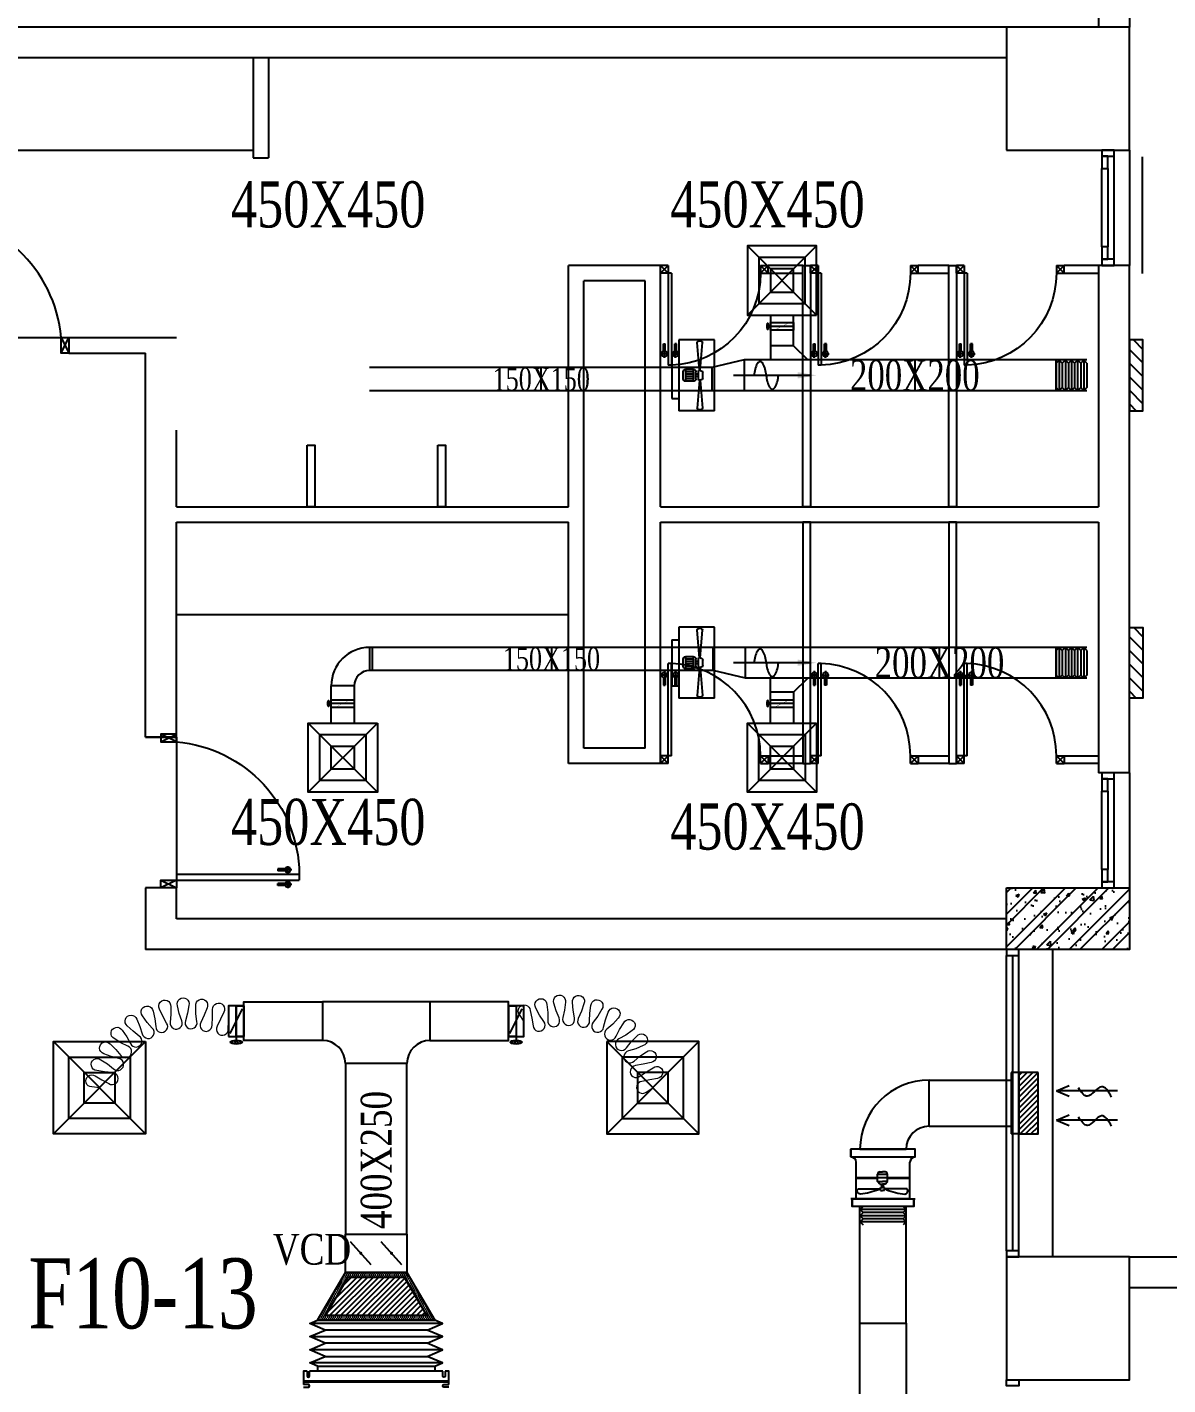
# Model space of a CAD drawing. Header units: metres. Extents: x 352651 to 1421851, y -87441 to -24441.
# Drawn here: x 1196962 to 1204382, y -57292 to -48460 of the extents above; entities that cross this region are included whole.
import ezdxf
from ezdxf.enums import TextEntityAlignment as Align

# ---------------------------------------------------------------- set-up
doc = ezdxf.new("R2010")
doc.units = ezdxf.units.M
doc.header["$LTSCALE"] = 300
doc.header["$MEASUREMENT"] = 0
for name, color, linetype in [('bat noi mem', 4, 'CONTINUOUS'), ('CUA', 8, 'CONTINUOUS'), ('CUAGIO', 2, 'CONTINUOUS'), ('dien', 2, 'CONTINUOUS'), ('HATCH', 145, 'CONTINUOUS'), ('KT', 1, 'CONTINUOUS'), ('THAY', 9, 'CONTINUOUS'), ('thiet bi', 11, 'CONTINUOUS'), ('TUONG', 7, 'CONTINUOUS'), ('vach', 6, 'CONTINUOUS')]:
    doc.layers.add(name, color=color, linetype=linetype)
doc.layers.add('noi mem', color=5, linetype='BATTING', lineweight=0)
doc.styles.add('PHU', font='vntimeh.shx', dxfattribs={"width": 0.8})
doc.styles.add('ROMANS', font='romans.shx', dxfattribs={"width": 0.75, "bigfont": 'romancvn.shx'})
doc.styles.add('VNCC-RMD', font='vntimeh.shx', dxfattribs={"width": 0.75, "height": 300, "bigfont": 'vns.shx'})
doc.linetypes.add('BATTING', pattern='A,0.0001,-0.1,[134,ltypeshp.shx,S=0.1,R=0,X=-0.1,Y=0],-0.2,[134,ltypeshp.shx,S=0.1,R=180,X=0.1,Y=0],-0.1', length=0.4001)

# ---------------------------------------------------------------- blocks, each defined once
blk = doc.blocks.new('A$C1C310622')
at = {"layer": 'CUA', "ltscale": 0.2}
for p, q in [((-167.755, -342.846), (-168.255, -343.346)), ((-167.755, -343.346), (-168.255, -342.846)), ((-167.755, -342.846), (-168.255, -342.846)), ((-168.255, -343.346), (-168.255, -342.846)), ((-167.755, -343.346), (-168.255, -343.346)), ((-167.755, -342.846), (-167.755, -343.346)), ((-167.755, -342.846), (-167.755, -343.346)), ((-167.755, -342.846), (-167.755, -342.846)), ((-161.955, -343.346), (-161.955, -349.346)), ((-161.955, -343.346), (-161.755, -343.346)), ((-161.755, -342.846), (-161.755, -343.346)), ((-161.755, -342.846), (-161.755, -342.846)), ((-161.755, -342.846), (-161.255, -342.846)), ((-161.755, -342.846), (-161.755, -343.346)), ((-161.755, -343.346), (-161.255, -342.846)), ((-161.755, -342.846), (-161.255, -343.346)), ((-161.755, -343.346), (-161.755, -349.346)), ((-161.755, -343.346), (-161.255, -343.346)), ((-161.255, -343.346), (-161.255, -342.846)), ((-162.291, -348.437), (-162.291, -347.944)), ((-162.291, -347.944), (-162.173, -347.944)), ((-162.173, -348.437), (-162.173, -347.944)), ((-161.562, -348.437), (-161.562, -347.944)), ((-161.444, -347.944), (-161.562, -347.944)), ((-161.444, -348.437), (-161.444, -347.944)), ((-161.986, -348.599), (-162.478, -348.599)), ((-162.232, -348.861), (-162.232, -348.312)), ((-161.75, -348.599), (-161.258, -348.599)), ((-161.503, -348.861), (-161.503, -348.312)), ((-161.955, -349.346), (-161.755, -349.346))]:
    blk.add_line(p, q, dxfattribs=at)
for centre in [(-162.232, -348.599), (-161.503, -348.599)]:
    blk.add_circle(centre, 0.173, dxfattribs=at)
at = {"layer": 'CUA', "linetype": 'Continuous'}
blk.add_arc((-161.755, -343.346), 6, 180, 268.23678, dxfattribs=at)
blk = doc.blocks.new('c1000')
at = {"layer": 'CUA', "ltscale": 0.2}
for p, q in [((50, 100), (50, 900)), ((90, 900), (50, 900)), ((90, 100), (90, 900)), ((46.9, 825.3), (-2.3, 825.3)), ((16.3, 809.1), (16.3, 759.8)), ((22.3, 851.5), (22.3, 796.6)), ((28.2, 809.1), (28.2, 759.8)), ((93.1, 825.3), (142.3, 825.3)), ((111.8, 809.1), (111.8, 759.8)), ((117.7, 851.5), (117.7, 796.6)), ((123.7, 809.1), (123.7, 759.8)), ((16.3, 759.8), (28.2, 759.8)), ((123.7, 759.8), (111.8, 759.8)), ((50, 100), (0, 0)), ((50, 0), (0, 100)), ((50, 0), (50, 100)), ((90, 100), (50, 100)), ((950, 0), (950, 100)), ((950, 0), (1000, 100)), ((950, 100), (1000, 0)), ((50, 0), (50, 0)), ((950, 0), (950, 0))]:
    blk.add_line(p, q, dxfattribs=at)
for points in [[(50, 100), (0, 100), (0, 0), (50, 0)], [(950, 100), (1000, 100), (1000, 0), (950, 0)]]:
    blk.add_lwpolyline(points, close=True, dxfattribs=at)
for centre in [(22.3, 825.3), (117.7, 825.3)]:
    blk.add_circle(centre, 17.3, dxfattribs=at)
blk.add_arc((80.9, 27.6), 872.2, 4.75896, 89.39897, dxfattribs=at)
blk = doc.blocks.new('cot1')
at = {"layer": 'vach'}
blk.add_lwpolyline([(-400, -400), (400, -400), (400, 400), (-400, 400)], close=True, dxfattribs=at)
blk = doc.blocks.new('SAD')
at = {"layer": 'CUAGIO', "color": 8}
for p, q in [((-300, -300), (300, 300)), ((300, -300), (-300, 300))]:
    blk.add_line(p, q, dxfattribs=at)
at = {"layer": 'CUAGIO'}
blk.add_lwpolyline([(300, -300), (300, 300), (-300, 300), (-300, -300)], close=True, dxfattribs=at)
at = {"layer": 'CUAGIO', "color": 8}
for points in [[(200, -200), (200, 200), (-200, 200), (-200, -200)], [(100, -100), (100, 100), (-100, 100), (-100, -100)]]:
    blk.add_lwpolyline(points, close=True, dxfattribs=at)
blk = doc.blocks.new('1-van gio D200')
at = {"layer": 'CUAGIO'}
h = blk.add_hatch(dxfattribs=at)
h.set_pattern_fill('ANSI31', color=256, scale=100, style=0)
edge = h.paths.add_edge_path()
edge.add_ellipse((486127, -58494), major_axis=(-38.1, 0), ratio=0.310482, start_angle=0, end_angle=360, ccw=False)
for p, q in [((486167, -58437.3), (486087.1, -58277.5)), ((486127, -58257.4), (486127, -58494))]:
    blk.add_line(p, q, dxfattribs=at)
at = {"layer": 'CUAGIO', "const_width": 3}
for points in [[(486127, -58457.4), (486177, -58457.4), (486177, -58257.4), (486077, -58257.4), (486077, -58457.4), (486127, -58457.4)], [(486167, -58437.3), (486087.1, -58277.5)], [(486127, -58257.4), (486127, -58494)]]:
    blk.add_lwpolyline(points, dxfattribs=at)
at = {"layer": 'CUAGIO'}
blk.add_lwpolyline([(486177, -58457.4), (486077, -58457.4), (486077, -58257.4), (486177, -58257.4)], close=True, dxfattribs=at)
at = {"layer": 'CUAGIO', "const_width": 5.35}
blk.add_lwpolyline([(486130.7, -58357.4, -1), (486123.3, -58357.4, -1)], format="xyb", close=True, dxfattribs=at)
at = {"layer": 'CUAGIO', "extrusion": (0, 0, -1)}
blk.add_ellipse((486127, -58494), major_axis=(-38.1, 0), ratio=0.310482, start_param=-1.570796, end_param=4.712389, dxfattribs=at)
blk = doc.blocks.new('Quat thong gio 2')
at = {"layer": 'CUAGIO', "color": 2}
for p, q in [((604438.8, -54339.3), (604438.8, -54304.3)), ((604710.8, -54304.3), (604710.8, -54724.3)), ((604710.8, -54304.3), (604710.8, -54304.3)), ((604438.8, -54689.3), (604438.8, -54339.3)), ((604438.8, -54339.3), (604675.8, -54339.3)), ((604503.8, -54351.8), (604503.8, -54498.8)), ((604573.5, -54339.3), (604573.5, -54478.5)), ((604576, -54339.3), (604576, -54478.5)), ((604503.8, -54485.7), (604497.1, -54485.7)), ((604500.1, -54485.7), (604500.1, -54498.8)), ((604534.7, -54494.4), (604551.2, -54479.1)), ((604534.7, -54494.4), (604534.7, -54511)), ((604551.2, -54479.1), (604551.2, -54511)), ((604551.2, -54479.1), (604597.9, -54479.1)), ((604574.8, -54542.8), (604574.8, -54479.1)), ((604597.9, -54479.1), (604597.9, -54542.8)), ((604612.9, -54494.1), (604612.9, -54511)), ((604493.1, -54498.8), (604493.1, -54511)), ((604493.1, -54498.8), (604511.6, -54498.8)), ((604493.1, -54523.2), (604493.1, -54511)), ((604493.1, -54523.2), (604511.6, -54523.2)), ((604503.8, -54536.3), (604497.1, -54536.3)), ((604500.1, -54536.3), (604500.1, -54523.2)), ((604503.8, -54670.2), (604503.8, -54523.2)), ((604511.6, -54498.8), (604511.6, -54511)), ((604511.6, -54505.6), (604534.7, -54505.6)), ((604511.6, -54523.2), (604511.6, -54511)), ((604511.6, -54516.4), (604534.7, -54516.4)), ((604534.7, -54527.6), (604534.7, -54511)), ((604534.7, -54527.6), (604551.2, -54542.8)), ((604551.2, -54542.8), (604551.2, -54511)), ((604551.2, -54542.8), (604597.9, -54542.8)), ((604573.5, -54543.5), (604573.5, -54689.3)), ((604576, -54543.5), (604576, -54689.3)), ((604612.9, -54527.8), (604612.9, -54511)), ((604438.8, -54689.3), (604675.8, -54689.3)), ((604438.8, -54689.3), (604438.8, -54724.3)), ((604710.8, -54724.3), (604710.8, -54724.3))]:
    blk.add_line(p, q, dxfattribs=at)
at = {"layer": 'CUAGIO', "color": 2, "const_width": 1}
for points in [[(604438.8, -54304.3), (604438.8, -54339.3)], [(604438.8, -54724.3), (604438.8, -54689.3)]]:
    blk.add_lwpolyline(points, dxfattribs=at)
for points in [[(604710.8, -54304.3), (604710.8, -54304.3, -0.414214), (604675.8, -54339.3), (604438.8, -54339.3)], [(604710.8, -54724.3), (604710.8, -54724.3, 0.414214), (604675.8, -54689.3), (604438.8, -54689.3)]]:
    blk.add_lwpolyline(points, format="xyb", dxfattribs=at)
at = {"layer": 'CUAGIO', "color": 2}
for points in [[(604497.1, -54485.7, -0.067078), (604469.4, -54367, -0.673836), (604503.8, -54351.8)], [(604497.1, -54536.3, 0.067078), (604469.4, -54655, 0.673836), (604503.8, -54670.2)]]:
    blk.add_lwpolyline(points, format="xyb", dxfattribs=at)
for centre, radius, start, end in [((604675.8, -54304.3), 35, 270, 0), ((604574.8, -54477.6), 1.5, 213.55731, 326.44269), ((604597.9, -54494.1), 15, 0, 90), ((604574.8, -54544.3), 1.5, 33.55731, 146.44269), ((604597.9, -54527.8), 15, 270, 0), ((604675.8, -54724.3), 35, 0, 90)]:
    blk.add_arc(centre, radius, start, end, dxfattribs=at)
blk = doc.blocks.new('bac noi mem')
at = {"layer": 'bat noi mem'}
for p, q in [((493886.7, -64673), (493866.7, -64693)), ((494066.7, -64693), (493866.7, -64693)), ((493866.7, -64693), (493886.7, -64713)), ((493886.7, -64713), (493866.7, -64733)), ((494066.7, -64733), (493866.7, -64733)), ((493866.7, -64733), (493886.7, -64753)), ((494046.7, -64673), (493886.7, -64673)), ((494046.7, -64713), (493886.7, -64713)), ((494046.7, -64673), (494066.7, -64693)), ((494066.7, -64693), (494046.7, -64713)), ((494046.7, -64713), (494066.7, -64733)), ((494066.7, -64733), (494046.7, -64753)), ((493886.7, -64753), (493866.7, -64773)), ((494066.7, -64773), (493866.7, -64773)), ((493866.7, -64773), (493886.7, -64793)), ((493886.7, -64793), (493866.7, -64813)), ((494066.7, -64813), (493866.7, -64813)), ((493866.7, -64813), (493886.7, -64833)), ((494046.7, -64753), (493886.7, -64753)), ((494046.7, -64793), (493886.7, -64793)), ((494046.7, -64753), (494066.7, -64773)), ((494066.7, -64773), (494046.7, -64793)), ((494046.7, -64793), (494066.7, -64813)), ((494066.7, -64813), (494046.7, -64833)), ((493886.7, -64833), (493866.7, -64853)), ((494066.7, -64853), (493866.7, -64853)), ((493866.7, -64853), (493886.7, -64873)), ((494046.7, -64833), (493886.7, -64833)), ((494046.7, -64873), (493886.7, -64873)), ((494046.7, -64833), (494066.7, -64853)), ((494066.7, -64853), (494046.7, -64873))]:
    blk.add_line(p, q, dxfattribs=at)
blk = doc.blocks.new('tgw')
at = {"layer": 'CUAGIO'}
for p, q in [((0, -231), (0, 231)), ((0, -231), (0, 231)), ((230.7, 231), (0, 231)), ((230.7, 231), (230.7, -231)), ((-46.1, -150), (-46.1, 150)), ((-46.1, 150), (0, 150)), ((-46.1, -150), (-46.1, 150)), ((-46.1, 150), (0, 150)), ((-46.1, -150), (0, -150)), ((-46.1, -150), (0, -150)), ((230.7, -231), (0, -231)), ((230.7, -231), (30.7, -231)), ((230.7, -231), (30.7, -231))]:
    blk.add_line(p, q, dxfattribs=at)
at = {"layer": 'CUAGIO', "color": 8}
for p, q in [((133.4, 30.8), (118.4, 212.6)), ((138.5, 30.8), (153.6, 212.6)), ((43, -38.5), (43, 38.5)), ((95.3, 38.5), (43, 38.5)), ((95.3, 23.1), (43, 23.1)), ((95.3, 7.7), (43, 7.7)), ((95.3, 38.5), (95.3, -38.5)), ((110.7, 23.1), (110.7, -23.1)), ((126.8, 7.7), (110.7, 7.7)), ((126.8, 30.8), (126.8, -30.8)), ((139.5, 30.8), (126.8, 30.8)), ((154.9, 15.4), (154.9, -15.4)), ((95.3, -7.7), (43, -7.7)), ((95.3, -23.1), (43, -23.1)), ((95.3, -38.5), (43, -38.5)), ((126.8, -7.7), (110.7, -7.7)), ((133.4, -30.8), (118.4, -212.6)), ((139.5, -30.8), (126.8, -30.8)), ((138.5, -30.8), (153.6, -212.6))]:
    blk.add_line(p, q, dxfattribs=at)
at = {"layer": 'CUAGIO', "color": 145}
blk.add_line((27.6, 23.1), (27.6, -23.1), dxfattribs=at)
at = {"layer": 'CUAGIO', "color": 1}
blk.add_line((849.1, 0), (355.7, 0), dxfattribs=at)
for points in [[(567.6, 0, -0.004926), (568.6, 8.8, -0.042688), (577.4, 49.8, -0.084959), (594.5, 83.9, -0.238163), (607.2, 90.3, -0.238163), (620, 83.9, -0.084959), (637.1, 49.8, -0.042688), (645.9, 8.8, -0.004926), (646.9, 0, -0.031484)], [(567.6, 0, -0.004926), (566.5, -8.8, -0.042688), (557.7, -49.8, -0.084959), (540.6, -83.9, -0.238163), (527.9, -90.3, -0.238163), (515.2, -83.9, -0.084959), (498, -49.8, -0.042688), (489.2, -8.8, -0.004926), (488.2, 0, -0.031484)]]:
    blk.add_lwpolyline(points, format="xyb", dxfattribs=at)
at = {"layer": 'CUAGIO', "color": 8}
for centre, radius, start, end in [((136, 205.8), 18.9, 21.14326, 158.85674), ((43, 23.1), 15.4, 90, 180), ((95.3, 23.1), 15.4, 0, 90), ((139.5, 15.4), 15.4, 0, 90), ((43, -23.1), 15.4, 180, 270), ((95.3, -23.1), 15.4, 270, 0), ((139.5, -15.4), 15.4, 270, 0), ((136, -205.8), 18.9, 201.14326, 338.85674)]:
    blk.add_arc(centre, radius, start, end, dxfattribs=at)
at = {"layer": 'CUAGIO', "color": 1}
blk.add_solid([(771.2, 20.7), (771.2, -20.7), (895.3, 0)], dxfattribs=at)

msp = doc.modelspace()

# ---------------------------------------------------------------- hatches: boundary and pattern name
at = {"layer": 'CUAGIO'}
h = msp.add_hatch(dxfattribs=at)
h.set_pattern_fill('ANSI31', color=256, scale=100, style=0)
h.set_pattern_definition([(315, (1231025.8025, 192657.5093), (4.41941738, 4.41941738), [])])
edge = h.paths.add_edge_path()
edge.add_ellipse((1201778.8, -50406), major_axis=(0, -19), ratio=0.310482, start_angle=0, end_angle=360, ccw=False)
h = msp.add_hatch(dxfattribs=at)
h.set_pattern_fill('ANSI31', color=256, scale=500, style=0)
h.set_pattern_definition([(315, (690295.29, -99930.654), (-44.194174, -44.194174), [])])
h.paths.add_polyline_path([(1204132.1, -50955.2), (1204219.3, -50955.2), (1204219.3, -50494.3), (1204132.1, -50494.3)])
h = msp.add_hatch(dxfattribs=at)
h.set_pattern_fill('ANSI31', color=256, scale=500, style=0)
h.set_pattern_definition([(315, (690295.29, -101800.344), (-44.194174, -44.194174), [])])
h.paths.add_polyline_path([(1204132.1, -52824.8), (1204219.3, -52824.8), (1204219.3, -52364), (1204132.1, -52364)])
h = msp.add_hatch(dxfattribs=at)
h.set_pattern_fill('ANSI31', color=256, scale=100, style=0)
h.set_pattern_definition([(315, (1228168.264, 190203.664), (4.41941738, 4.41941738), [])])
edge = h.paths.add_edge_path()
edge.add_ellipse((1198921.3, -52859.8), major_axis=(0, -19), ratio=0.310482, start_angle=0, end_angle=360, ccw=False)
h = msp.add_hatch(dxfattribs=at)
h.set_pattern_fill('ANSI31', color=256, scale=100, style=0)
h.set_pattern_definition([(315, (1231025.8025, 190203.664), (4.41941738, 4.41941738), [])])
edge = h.paths.add_edge_path()
edge.add_ellipse((1201778.8, -52859.8), major_axis=(0, -19), ratio=0.310482, start_angle=0, end_angle=360, ccw=False)
h = msp.add_hatch(dxfattribs=at)
h.set_pattern_fill('DOTS', color=256, scale=200, style=0)
h.set_pattern_definition([(0, (369178.832, -113850.794), (6.25, 12.5), [0, -12.5])])
h.paths.add_polyline_path([(1199032.1, -56561.5), (1198851.1, -56871.5), (1199613.1, -56871.5), (1199432.1, -56561.5)])
h.paths.add_polyline_path([(1199414.9, -56591.5), (1199560.8, -56841.5), (1198903.4, -56841.5), (1199049.3, -56591.5)], flags=16)
h = msp.add_hatch(dxfattribs=at)
h.set_pattern_fill('ANSI31', color=256, scale=200, style=0)
h.set_pattern_definition([(45, (356591.88, -88621.382), (-17.6776695, 17.6776695), [])])
h.paths.add_polyline_path([(1199560.8, -56841.5), (1199414.9, -56591.5), (1199049.3, -56591.5), (1198903.4, -56841.5)])
at = {"layer": 'dien'}
h = msp.add_hatch(dxfattribs=at)
h.set_pattern_fill('ANSI31', color=256, scale=200, style=0)
h.set_pattern_definition([(45, (443624.898, -63978.07), (-17.6776695, 17.6776695), [])])
h.paths.add_polyline_path([(1203538.1, -55259.6), (1203412.1, -55259.6), (1203412.1, -55659.6), (1203538.1, -55659.6)])
at = {"layer": 'HATCH', "linetype": 'Continuous'}
h = msp.add_hatch(dxfattribs=at)
h.set_pattern_fill('ANSI32', color=256, scale=400, style=0)
h.set_pattern_definition([(45, (715499.62, -347750.56), (-106.066017, 106.066017), []), (45, (715570.34, -347750.56), (-106.066017, 106.066017), [])])
h.paths.add_polyline_path([(1204032.1, -54059.6), (1203732.1, -54059.6), (1203732.1, -54359.6), (1204032.1, -54359.6)])
h.paths.add_polyline_path([(1204132.1, -54059.6), (1204032.1, -54059.6), (1204032.1, -54359.6), (1204132.1, -54359.6)])
h.paths.add_polyline_path([(1203732.1, -54059.6), (1203332.1, -54059.6), (1203332.1, -54359.6), (1203732.1, -54359.6)])
h.paths.add_polyline_path([(1203732.1, -54359.6), (1203332.1, -54359.6), (1203332.1, -54459.6), (1203732.1, -54459.6)])
h.paths.add_polyline_path([(1204132.1, -54359.6), (1203732.1, -54359.6), (1203732.1, -54459.6), (1204132.1, -54459.6)])
h = msp.add_hatch(dxfattribs=at)
h.set_pattern_fill('AR-CONC,_O', color=256, scale=30)
h.set_pattern_definition([(50, (715499.62, -347750.56), (215.178055, -18.82564), [22.5, -247.5]), (355, (715499.62, -347750.56), (-41.6254, 225.65764), [18, -198]), (100.4514, (715517.56, -347752.12), (173.552815, 206.83186), [19.12206, -210.34263]), (46.1842, (715499.62, -347690.56), (320.17231, -49.6557), [33.75, -371.25]), (96.6356, (715526.3, -347694.7), (280.39881, 292.23536), [28.68309, -315.5139]), (351.1842, (715499.62, -347690.56), (280.39858, 292.23558), [27, -297]), (21, (715529.62, -347705.56), (179.072116, -120.785667), [22.5, -247.5]), (326, (715529.62, -347705.56), (72.9946, 217.54501), [18, -198]), (71.4514, (715544.55, -347715.62), (252.06679, 96.75915), [19.12206, -210.34263]), (37.5, (715499.624, -347750.556), (3.647957, 99.868156), [0, -195.6, 0, -201, 0, -198.75]), (7.5, (715499.62, -347750.56), (78.920861, 118.323514), [0, -114.6, 0, -191.1, 0, -75.75]), (327.5, (715432.724, -347750.556), (160.146731, -6.766462), [0, -75, 0, -234, 0, -310.5]), (317.5, (715402.72, -347750.56), (174.95585, 30.031495), [0, -97.5, 0, -155.4, 0, -220.5])])
h.paths.add_polyline_path([(1204032.1, -54059.6), (1203732.1, -54059.6), (1203732.1, -54359.6), (1204032.1, -54359.6)])
h.paths.add_polyline_path([(1204132.1, -54059.6), (1204032.1, -54059.6), (1204032.1, -54359.6), (1204132.1, -54359.6)])
h.paths.add_polyline_path([(1204132.1, -54359.6), (1203732.1, -54359.6), (1203732.1, -54459.6), (1204132.1, -54459.6)])
h.paths.add_polyline_path([(1203732.1, -54359.6), (1203332.1, -54359.6), (1203332.1, -54459.6), (1203732.1, -54459.6)])
h.paths.add_polyline_path([(1203732.1, -54059.6), (1203332.1, -54059.6), (1203332.1, -54359.6), (1203732.1, -54359.6)])

# ---------------------------------------------------------------- linework, layer by layer
at = {"layer": 'bat noi mem'}
for p, q in [((1202399.7, -56131.6), (1202379.7, -56151.6)), ((1202679.3, -56151.6), (1202379.7, -56151.6)), ((1202379.7, -56151.6), (1202399.7, -56171.6)), ((1202399.7, -56171.6), (1202379.7, -56191.6)), ((1202659.3, -56131.6), (1202399.7, -56131.6)), ((1202659.3, -56171.6), (1202399.7, -56171.6)), ((1202659.3, -56131.6), (1202679.3, -56151.6)), ((1202679.3, -56151.6), (1202659.3, -56171.6)), ((1202659.3, -56171.6), (1202679.3, -56191.6)), ((1202679.3, -56191.6), (1202379.7, -56191.6)), ((1202379.7, -56191.6), (1202399.7, -56211.6)), ((1202399.7, -56211.6), (1202379.7, -56231.6)), ((1202679.3, -56231.6), (1202379.7, -56231.6)), ((1202379.7, -56231.6), (1202399.7, -56251.6)), ((1202659.3, -56211.6), (1202399.7, -56211.6)), ((1202679.3, -56191.6), (1202659.3, -56211.6)), ((1202659.3, -56211.6), (1202679.3, -56231.6)), ((1202679.3, -56231.6), (1202659.3, -56251.6)), ((1199663.1, -56892.9), (1198801.1, -56892.9)), ((1199663.1, -56892.9), (1198801.1, -56892.9)), ((1199563.1, -56935.7), (1198901.1, -56935.7)), ((1198801.1, -56978.6), (1199663.1, -56978.6)), ((1199563.1, -57021.5), (1198901.1, -57021.5)), ((1199663.1, -57064.3), (1198801.1, -57064.3)), ((1198901.1, -57107.2), (1199563.1, -57107.2)), ((1199663.1, -57150), (1198801.1, -57150)), ((1198851.1, -57171.5), (1199613.1, -57171.5))]:
    msp.add_line(p, q, dxfattribs=at)
for points in [[(1198851.1, -57171.5), (1198801.1, -57150), (1198901.1, -57107.2), (1198801.1, -57064.3), (1198901.1, -57021.5), (1198801.1, -56978.6), (1198901.1, -56935.7), (1198801.1, -56892.9), (1198851.1, -56871.5)], [(1199613.1, -57171.5), (1199663.1, -57150), (1199563.1, -57107.2), (1199663.1, -57064.3), (1199563.1, -57021.5), (1199663.1, -56978.6), (1199563.1, -56935.7), (1199663.1, -56892.9), (1199613.1, -56871.5)]]:
    msp.add_lwpolyline(points, dxfattribs=at)
at = {"layer": 'CUA', "linetype": 'Continuous'}
for p, q in [((1198432.1, -48659.6), (1198432.1, -49309.6)), ((1198532.1, -48659.6), (1198532.1, -49309.6)), ((1196132.1, -49259.6), (1198432.1, -49259.6)), ((1198432.1, -49309.6), (1198532.1, -49309.6)), ((1204032.1, -49969.6), (1204032.1, -49299.6)), ((1203952.1, -49889.6), (1203952.1, -49379.6)), ((1203992.1, -49379.6), (1203992.1, -49889.6)), ((1202007.1, -50009.6), (1201782.1, -50009.6)), ((1201782.1, -50059.6), (1202007.1, -50059.6)), ((1202957.1, -50009.6), (1202757.1, -50009.6)), ((1202757.1, -50059.6), (1202957.1, -50059.6)), ((1203932.1, -50009.6), (1203707.1, -50009.6)), ((1203707.1, -50059.6), (1203932.1, -50059.6)), ((1197932.1, -52279.6), (1200482.1, -52279.6)), ((1201782.1, -53199.6), (1202007.1, -53199.6)), ((1202007.1, -53249.6), (1201782.1, -53249.6)), ((1202757.1, -53199.6), (1202957.1, -53199.6)), ((1202957.1, -53249.6), (1202757.1, -53249.6)), ((1203707.1, -53199.6), (1203932.1, -53199.6)), ((1203932.1, -53249.6), (1203707.1, -53249.6)), ((1203952.1, -53939.6), (1203952.1, -53429.6)), ((1203992.1, -53429.6), (1203992.1, -53939.6)), ((1204032.1, -54019.6), (1204032.1, -53349.6)), ((1203332.1, -56419.6), (1203332.1, -54499.6)), ((1203332.1, -56419.6), (1203332.1, -54499.6)), ((1203372.1, -54499.6), (1203372.1, -56419.6)), ((1203372.1, -54499.6), (1203372.1, -56419.6)), ((1203412.1, -56419.6), (1203412.1, -54499.6)), ((1203412.1, -56419.6), (1203412.1, -54499.6))]:
    msp.add_line(p, q, dxfattribs=at)
at = {"layer": 'CUA'}
for points in [[(1203952.1, -49299.6), (1204032.1, -49299.6), (1204032.1, -49259.6), (1203952.1, -49259.6)], [(1203952.1, -49299.6), (1203952.1, -49379.6), (1203992.1, -49379.6), (1203992.1, -49299.6)], [(1203952.1, -49889.6), (1203952.1, -49969.6), (1203992.1, -49969.6), (1203992.1, -49889.6)], [(1203952.1, -50009.6), (1204032.1, -50009.6), (1204032.1, -49969.6), (1203952.1, -49969.6)], [(1203952.1, -53349.6), (1204032.1, -53349.6), (1204032.1, -53309.6), (1203952.1, -53309.6)], [(1203952.1, -53349.6), (1203952.1, -53429.6), (1203992.1, -53429.6), (1203992.1, -53349.6)], [(1203952.1, -53939.6), (1203952.1, -54019.6), (1203992.1, -54019.6), (1203992.1, -53939.6)], [(1203952.1, -54059.6), (1204032.1, -54059.6), (1204032.1, -54019.6), (1203952.1, -54019.6)]]:
    msp.add_lwpolyline(points, close=True, dxfattribs=at)
at = {"layer": 'CUA', "linetype": 'Continuous'}
for points in [[(1202007.1, -51579.6), (1202007.1, -50009.6), (1202057.1, -50009.6), (1202057.1, -51579.6)], [(1202957.1, -51579.6), (1202957.1, -50009.6), (1203007.1, -50009.6), (1203007.1, -51579.6)], [(1198782.1, -51179.6), (1198832.1, -51179.6), (1198832.1, -51579.6), (1198782.1, -51579.6)], [(1199632.1, -51179.6), (1199682.1, -51179.6), (1199682.1, -51579.6), (1199632.1, -51579.6)], [(1202007.1, -51679.6), (1202007.1, -53249.6), (1202057.1, -53249.6), (1202057.1, -51679.6)], [(1202957.1, -51679.6), (1202957.1, -53249.6), (1203007.1, -53249.6), (1203007.1, -51679.6)], [(1203332.1, -54499.6), (1203412.1, -54499.6), (1203412.1, -54459.6), (1203332.1, -54459.6)], [(1203332.1, -56459.6), (1203412.1, -56459.6), (1203412.1, -56419.6), (1203332.1, -56419.6)], [(1203332.1, -56459.6), (1203412.1, -56459.6), (1203412.1, -56419.6), (1203332.1, -56419.6)], [(1203332.1, -57259.6), (1203412.1, -57259.6), (1203412.1, -57299.6), (1203332.1, -57299.6)]]:
    msp.add_lwpolyline(points, close=True, dxfattribs=at)
at = {"layer": 'CUAGIO'}
for p, q in [((1201797.1, -50332.6), (1201797.1, -50624.7)), ((1201947.1, -50532.6), (1201947.1, -50332.6)), ((1201947.1, -50406), (1201778.8, -50406)), ((1201947.1, -50532.6), (1201797.1, -50532.6)), ((1201947.1, -50532.6), (1202039.2, -50624.7)), ((1201415.9, -50674.7), (1199189.6, -50674.7)), ((1200305.9, -50824.7), (1200305.9, -50674.7)), ((1201625.9, -50624.7), (1201415.9, -50674.7)), ((1201415.9, -50674.7), (1201415.9, -50824.7)), ((1201625.9, -50624.7), (1201625.9, -50824.7)), ((1201713.8, -50624.7), (1201625.9, -50624.7)), ((1203855.3, -50624.7), (1201713.8, -50624.7)), ((1202735.9, -50624.7), (1202735.9, -50824.7)), ((1203855.3, -50824.7), (1199189.6, -50824.7)), ((1203855.3, -52494.4), (1199189.6, -52494.4)), ((1199189.6, -52494.4), (1199189.6, -52644.4)), ((1199205.3, -52494.4), (1199205.3, -52644.4)), ((1200372.3, -52494.4), (1200372.3, -52644.4)), ((1201425.3, -52644.4), (1201425.3, -52494.4)), ((1201635.3, -52694.4), (1201635.3, -52494.4)), ((1202896.6, -52694.4), (1202896.6, -52494.4)), ((1201425.3, -52644.4), (1199189.6, -52644.4)), ((1201635.3, -52694.4), (1201425.3, -52644.4)), ((1203855.3, -52694.4), (1201635.3, -52694.4)), ((1201797.1, -52986.5), (1201797.1, -52694.4)), ((1201947.1, -52786.5), (1202039.2, -52694.4)), ((1198939.6, -52986.5), (1198939.6, -52744.4)), ((1199089.6, -52744.4), (1198939.6, -52744.4)), ((1199089.6, -52744.4), (1199089.6, -52986.5)), ((1201947.1, -52786.5), (1201797.1, -52786.5)), ((1201947.1, -52786.5), (1201947.1, -52986.5)), ((1199089.6, -52859.8), (1198921.3, -52859.8)), ((1201947.1, -52859.8), (1201778.8, -52859.8)), ((1199582.1, -54801.5), (1198882.1, -54801.5)), ((1199432.1, -55201.5), (1199032.1, -55201.5)), ((1203362.1, -55259.6), (1203362.1, -55659.6)), ((1203412.1, -55259.6), (1203362.1, -55259.6)), ((1203362.1, -55259.6), (1203362.1, -55659.6)), ((1203412.1, -55259.6), (1203362.1, -55259.6)), ((1203412.1, -55659.6), (1203412.1, -55259.6)), ((1203412.1, -55659.6), (1203412.1, -55259.6)), ((1202829.4, -55609.6), (1202829.4, -55309.6)), ((1202319.4, -55809.6), (1202319.4, -55759.6)), ((1202739.4, -55809.6), (1202739.4, -55759.6)), ((1202329.4, -56081.6), (1202329.4, -56131.6)), ((1202729.4, -56131.6), (1202729.4, -56081.6)), ((1202679.3, -56131.6), (1202379.3, -56131.6)), ((1199199, -56510.7), (1199065.2, -56362.2)), ((1199399, -56510.7), (1199265.2, -56362.2)), ((1198851.1, -56871.5), (1199032.1, -56561.5)), ((1199032.1, -56561.5), (1199432.1, -56561.5)), ((1199432.1, -56561.5), (1199613.1, -56871.5)), ((1198851.1, -56871.5), (1199613.1, -56871.5)), ((1198851.1, -56871.5), (1199613.1, -56871.5)), ((1199563.1, -56935.7), (1199563.1, -56935.7))]:
    msp.add_line(p, q, dxfattribs=at)
at = {"layer": 'CUAGIO', "linetype": 'ByBlock', "ltscale": 1.5}
for p, q in [((1203655.3, -50824.7), (1203655.3, -50624.7)), ((1203655.3, -52694.4), (1203655.3, -52494.4))]:
    msp.add_line(p, q, dxfattribs=at)
at = {"layer": 'CUAGIO', "color": 2}
for p, q in [((1199032.1, -55201.5), (1199032.1, -56311.5)), ((1199432.1, -56311.5), (1199432.1, -55201.5)), ((1202829.4, -55309.6), (1203362.1, -55309.6)), ((1202829.4, -55609.6), (1203362.1, -55609.6)), ((1202379.4, -55759.6), (1202679.4, -55759.6)), ((1202679.3, -56131.6), (1202379.3, -56131.6)), ((1202679.4, -56131.6), (1202379.4, -56131.6))]:
    msp.add_line(p, q, dxfattribs=at)
at = {"layer": 'CUAGIO', "color": 6, "ltscale": 100}
for p, q in [((1203658.8, -55380), (1203740.3, -55345.2)), ((1204053.8, -55380), (1203658.8, -55380)), ((1203658.8, -55380), (1203740.3, -55414.8)), ((1203658.8, -55570), (1203740.3, -55535.2)), ((1204053.8, -55570), (1203658.8, -55570)), ((1203658.8, -55570), (1203740.3, -55604.8))]:
    msp.add_line(p, q, dxfattribs=at)
at = {"layer": 'CUAGIO', "ltscale": 1.5}
for p, q in [((1203412.1, -55659.6), (1203362.1, -55659.6)), ((1202379.4, -56891.6), (1202379.4, -56131.6)), ((1202679.4, -56891.6), (1202679.4, -56131.6))]:
    msp.add_line(p, q, dxfattribs=at)
at = {"layer": 'CUAGIO', "const_width": 1.5}
for points in [[(1201947.1, -50406), (1201778.8, -50406)], [(1201797.1, -50406), (1201797.1, -50431), (1201947.1, -50431), (1201947.1, -50381), (1201797.1, -50381), (1201797.1, -50406)], [(1201831.8, -50426), (1201911.7, -50386)], [(1199089.6, -52859.8), (1198921.3, -52859.8)], [(1198939.6, -52859.8), (1198939.6, -52884.8), (1199089.6, -52884.8), (1199089.6, -52834.8), (1198939.6, -52834.8), (1198939.6, -52859.8)], [(1198974.3, -52879.8), (1199054.2, -52839.9)], [(1201947.1, -52859.8), (1201778.8, -52859.8)], [(1201797.1, -52859.8), (1201797.1, -52884.8), (1201947.1, -52884.8), (1201947.1, -52834.8), (1201797.1, -52834.8), (1201797.1, -52859.8)], [(1201831.8, -52879.8), (1201911.7, -52839.9)]]:
    msp.add_lwpolyline(points, dxfattribs=at)
at = {"layer": 'CUAGIO'}
for points in [[(1201797.1, -50431), (1201797.1, -50381), (1201947.1, -50381), (1201947.1, -50431)], [(1204132.1, -50955.2), (1204219.3, -50955.2), (1204219.3, -50494.3), (1204132.1, -50494.3)], [(1204132.1, -52364.5), (1204219.3, -52364.5), (1204219.3, -52825.4), (1204132.1, -52825.4)], [(1198939.6, -52884.8), (1198939.6, -52834.8), (1199089.6, -52834.8), (1199089.6, -52884.8)], [(1201797.1, -52884.8), (1201797.1, -52834.8), (1201947.1, -52834.8), (1201947.1, -52884.8)], [(1198322.1, -54826.5), (1198372.1, -54826.5), (1198372.1, -55026.5), (1198322.1, -55026.5)], [(1198882.1, -55051.5), (1198372.1, -55051.5), (1198372.1, -54801.5), (1198882.1, -54801.5)], [(1199582.1, -55051.5), (1200092.1, -55051.5), (1200092.1, -54801.5), (1199582.1, -54801.5)], [(1200092.1, -54826.5), (1200142.1, -54826.5), (1200142.1, -55026.5), (1200092.1, -55026.5)], [(1199032.1, -56311.5), (1199432.1, -56311.5), (1199432.1, -56561.5), (1199032.1, -56561.5)], [(1199032.1, -56561.5), (1199432.1, -56561.5), (1199613.1, -56871.5), (1198851.1, -56871.5)], [(1199049.3, -56591.5), (1199414.9, -56591.5), (1199560.8, -56841.5), (1198903.4, -56841.5)]]:
    msp.add_lwpolyline(points, close=True, dxfattribs=at)
for points, const_width in [([(1201871.8, -50407.8, -1), (1201871.8, -50404.2, -1)], 2.67), ([(1199014.3, -52861.7, -1), (1199014.3, -52858, -1)], 2.67), ([(1201871.8, -52861.7, -1), (1201871.8, -52858, -1)], 2.67), ([(1199127.1, -56436.5, 1), (1199137.1, -56436.5, 1)], 10), ([(1199327.1, -56436.5, 1), (1199337.1, -56436.5, 1)], 10)]:
    msp.add_lwpolyline(points, format="xyb", close=True, dxfattribs=dict(at, const_width=const_width))
at = {"layer": 'CUAGIO', "color": 2}
for points in [[(1202319.4, -55809.6), (1202739.4, -55809.6), (1202739.4, -55759.6), (1202319.4, -55759.6)], [(1202329.4, -56081.6), (1202729.4, -56081.6), (1202729.4, -56131.6), (1202329.4, -56131.6)], [(1202379.4, -56891.6), (1202679.4, -56891.6), (1202679.4, -60054), (1202379.4, -60054)]]:
    msp.add_lwpolyline(points, close=True, dxfattribs=at)
at = {"layer": 'CUAGIO'}
for centre, radius, start, end in [((1199189.6, -52744.4), 250, 90, 180), ((1199189.6, -52744.4), 100, 90, 180), ((1198882.1, -55201.5), 150, 0, 90), ((1199582.1, -55201.5), 150, 90, 180), ((1202829.4, -55759.6), 450, 90, 180), ((1202829.4, -55759.6), 150, 90, 180)]:
    msp.add_arc(centre, radius, start, end, dxfattribs=at)
at = {"layer": 'CUAGIO', "extrusion": (0, 0, -1)}
for centre in [(1201778.8, -50406), (1198921.3, -52859.8), (1201778.8, -52859.8)]:
    msp.add_ellipse(centre, major_axis=(0, -19), ratio=0.310482, start_param=-1.570796, end_param=4.712389, dxfattribs=at)
at = {"layer": 'CUAGIO', "color": 9, "ltscale": 100}
for points in [[(1204015.8, -55420), (1203950.3, -55352.5), (1203857.8, -55414.5), (1203801.8, -55360.5)], [(1204015.8, -55610), (1203950.3, -55542.5), (1203857.8, -55604.5), (1203801.8, -55550.5)]]:
    msp.add_spline(points, degree=3, dxfattribs=at)
at = {"layer": 'dien'}
msp.add_lwpolyline([(1203538.1, -55259.6), (1203412.1, -55259.6), (1203412.1, -55659.6), (1203538.1, -55659.6)], close=True, dxfattribs=at)
at = {"layer": 'noi mem', "linetype": 'ByBlock', "ltscale": 1.5}
for points in [[(1200192.1, -54926.5), (1200164.7, -54883.5, -1.333333), (1200234.6, -54856.1), (1200243.7, -54906.3), (1200252.7, -54956.4, 1.333333), (1200322.5, -54929.1), (1200295.3, -54886.2), (1200270.9, -54840.6, -1.333333), (1200342.6, -54818.4), (1200348.2, -54869.8), (1200348, -54920.1, 1.333333), (1200421.6, -54905.6), (1200402.5, -54859.2), (1200388.3, -54809.5, -1.333333), (1200463, -54802.9), (1200457.6, -54854.3), (1200446.9, -54903.4, 1.333333), (1200521.9, -54904.8), (1200513, -54855.4), (1200509.5, -54803.8, -1.333333), (1200583.9, -54813.1), (1200567.9, -54862.2), (1200547.1, -54908, 1.333333), (1200620.1, -54925.1), (1200621.8, -54874.9), (1200629.3, -54823.8, -1.333333), (1200700.1, -54848.6), (1200674, -54893.2), (1200644, -54933.5, 1.333333), (1200711.8, -54965.7), (1200724, -54916.9), (1200742.1, -54868.5, -1.333333), (1200806.1, -54907.7), (1200771.2, -54945.8), (1200733.4, -54978.9, 1.333333), (1200792.9, -55024.6), (1200815.1, -54979.6), (1200843, -54936.1, -1.333333), (1200897.3, -54987.8), (1200855.2, -55017.8), (1200811.3, -55042.1, 1.333333), (1200859.8, -55099.3), (1200891, -55060), (1200927.4, -55023.3, -1.333333), (1200969.6, -55085.3), (1200922.1, -55105.7), (1200874.1, -55120.3, 1.333333), (1200909.4, -55186.5), (1200948.2, -55154.6), (1200990.8, -55126, -1.333333), (1201019.9, -55195.1), (1200969.7, -55205.6), (1200919.7, -55215.3, 1.333333), (1200947.9, -55284.8), (1200990.5, -55256.9), (1201033.2, -55229, -1.333333), (1201061.4, -55298.5), (1201011.3, -55308.2), (1200961.3, -55317.9, 1.333333), (1200989.5, -55387.4), (1201032.1, -55359.6)], [(1197432.1, -55359.6), (1197381.4, -55354.4, -1.333333), (1197403.8, -55282.8), (1197448.4, -55307.6), (1197493, -55332.4, 1.333333), (1197515.5, -55260.8), (1197464.8, -55255.6), (1197413.8, -55246.9, -1.333333), (1197440.8, -55177), (1197484.4, -55204.8), (1197523.8, -55236.2, 1.333333), (1197557.6, -55169.2), (1197508.9, -55156.2), (1197460.6, -55137.7, -1.333333), (1197500.7, -55074.4), (1197538, -55110.2), (1197570.6, -55148.6, 1.333333), (1197616.8, -55089.5), (1197571.6, -55067.2), (1197527.8, -55039.8, -1.333333), (1197579.5, -54985.4), (1197609.1, -55027.8), (1197633.6, -55071.9, 1.333333), (1197690.3, -55022.9), (1197650.3, -54992.2), (1197612.8, -54956.7, -1.333333), (1197674.1, -54913.5), (1197694.9, -54960.9), (1197710.3, -55008.8, 1.333333), (1197775.5, -54971.8), (1197742.2, -54934), (1197712.3, -54891.9, -1.333333), (1197780.8, -54861.4), (1197792, -54911.9), (1197797.8, -54962, 1.333333), (1197869, -54938.4), (1197843.7, -54894.8), (1197822.5, -54847.6, -1.333333), (1197895.7, -54831.1), (1197896.8, -54882.8), (1197892.7, -54933, 1.333333), (1197967.1, -54923.8), (1197950.9, -54876.1), (1197939.3, -54825.7, -1.333333), (1198014.3, -54823.8), (1198005.3, -54874.7), (1197991.5, -54923.2, 1.333333), (1198066.3, -54928.6), (1198059.6, -54878.6), (1198058.1, -54827, -1.333333), (1198132, -54839.7), (1198113.3, -54887.9), (1198091.6, -54934, 1.333333), (1198164.5, -54951.6), (1198166.2, -54900.7), (1198168.1, -54849.7, -1.333333), (1198241, -54867.4), (1198219.2, -54913.6), (1198197.4, -54959.7, 1.333333), (1198270.2, -54977.5), (1198272.1, -54926.5)]]:
    msp.add_lwpolyline(points, format="xyb", dxfattribs=at)
at = {"layer": 'THAY'}
for p, q in [((1204132.1, -49259.6), (1204132.1, -50009.6)), ((1204215.5, -49302.9), (1204215.5, -50062.9)), ((1196232.1, -50479.6), (1197232.1, -50479.6)), ((1197932.1, -53079.6), (1197932.1, -54059.6)), ((1204132.1, -53309.6), (1204132.1, -54059.6)), ((1203632.1, -54459.6), (1203632.1, -56459.6)), ((1203632.1, -54459.6), (1203632.1, -56459.6))]:
    msp.add_line(p, q, dxfattribs=at)
at = {"layer": 'thiet bi'}
for p, q in [((1198851.1, -57171.5), (1198851.1, -57203)), ((1199613.1, -57171.5), (1199613.1, -57203)), ((1199705.1, -57269), (1198759.1, -57269)), ((1199705.1, -57274), (1198759.1, -57274))]:
    msp.add_line(p, q, dxfattribs=at)
for points in [[(1198783.1, -57203), (1198759.1, -57203), (1198759.1, -57290.5)], [(1199665.1, -57203), (1198799.1, -57203)], [(1199705.1, -57203), (1199681.1, -57203)], [(1199705.1, -57290.5), (1199705.1, -57203), (1199681.1, -57203)]]:
    msp.add_lwpolyline(points, dxfattribs=at)
for points in [[(1198783.1, -57203), (1198783.1, -57235, 1), (1198799.1, -57235), (1198799.1, -57203)], [(1199681.1, -57203), (1199681.1, -57235, -1), (1199665.1, -57235), (1199665.1, -57203)], [(1198759.1, -57306.5), (1198791.1, -57306.5, 1), (1198791.1, -57290.5), (1198759.1, -57290.5)], [(1199705.1, -57306.5), (1199673.1, -57306.5, -1), (1199673.1, -57290.5), (1199705.1, -57290.5)]]:
    msp.add_lwpolyline(points, format="xyb", dxfattribs=at)
at = {"layer": 'TUONG'}
for p, q in [((1203932.1, -47659.6), (1203932.1, -48459.6)), ((1204132.1, -47659.6), (1204132.1, -48459.6)), ((1203332.1, -48459.6), (1196132.1, -48459.6)), ((1203332.1, -48659.6), (1196132.1, -48659.6)), ((1201082.1, -50009.6), (1200482.1, -50009.6)), ((1200482.1, -51579.6), (1200482.1, -50009.6)), ((1201082.1, -51579.6), (1201082.1, -50009.6)), ((1203932.1, -50009.6), (1203932.1, -51579.6)), ((1204132.1, -50009.6), (1203932.1, -50009.6)), ((1204132.1, -53309.6), (1204132.1, -50009.6)), ((1200582.1, -53149.6), (1200582.1, -50109.6)), ((1200982.1, -50109.6), (1200582.1, -50109.6)), ((1200982.1, -53149.6), (1200982.1, -50109.6)), ((1197232.1, -50479.6), (1197932.1, -50479.6)), ((1197232.1, -50479.6), (1197232.1, -50579.6)), ((1197232.1, -50579.6), (1197732.1, -50579.6)), ((1197732.1, -53079.6), (1197732.1, -50579.6)), ((1197932.1, -51579.6), (1197932.1, -51081.2)), ((1197932.1, -51579.6), (1200482.1, -51579.6)), ((1201082.1, -51579.6), (1203932.1, -51579.6)), ((1197932.1, -53079.6), (1197932.1, -51679.6)), ((1197932.1, -51679.6), (1200482.1, -51679.6)), ((1200482.1, -53249.6), (1200482.1, -51679.6)), ((1201082.1, -53249.6), (1201082.1, -51679.6)), ((1201082.1, -51679.6), (1203932.1, -51679.6)), ((1203932.1, -51679.6), (1203932.1, -53309.6)), ((1197732.1, -53079.6), (1197932.1, -53079.6)), ((1197932.1, -53079.6), (1197732.1, -53079.6)), ((1200982.1, -53149.6), (1200582.1, -53149.6)), ((1201082.1, -53249.6), (1200482.1, -53249.6)), ((1204132.1, -53309.6), (1203932.1, -53309.6)), ((1197732.1, -54059.6), (1197732.1, -54459.6)), ((1197932.1, -54059.6), (1197732.1, -54059.6)), ((1197932.1, -54259.6), (1197932.1, -54059.6)), ((1203332.1, -54259.6), (1197932.1, -54259.6)), ((1204132.1, -54459.6), (1197732.1, -54459.6)), ((1204132.1, -56459.6), (1205132.1, -56459.6)), ((1204132.1, -56659.6), (1205132.1, -56659.6))]:
    msp.add_line(p, q, dxfattribs=at)
msp.add_lwpolyline([(1203332.1, -54059.6), (1204132.1, -54059.6), (1204132.1, -54459.6), (1203332.1, -54459.6)], close=True, dxfattribs=at)

# ---------------------------------------------------------------- block references
at = {"layer": 'CUA', "linetype": 'Continuous', "xscale": -100, "yscale": 100, "zscale": 100}
for p in [(1184956.7, -15725), (1185931.7, -15725), (1186881.7, -15725)]:
    msp.add_blockref('A$C1C310622', p, dxfattribs=at)
at = {"layer": 'CUA', "linetype": 'Continuous', "xscale": 100, "yscale": 100, "zscale": 100, "rotation": 180}
for p in [(1184956.7, -87534.2), (1185931.7, -87534.2), (1186881.7, -87534.2)]:
    msp.add_blockref('A$C1C310622', p, dxfattribs=at)
at = {"layer": 'CUAGIO', "xscale": 0.75, "yscale": 0.75, "zscale": 0.75}
msp.add_blockref('SAD', (1201872.1, -50107.6), dxfattribs=at)
at = {"layer": 'CUAGIO', "xscale": -1}
for name, p, rotation in [('tgw', (1201201.8, -50724.7), 180), ('bac noi mem', (1268528.3, -544691.4), 270), ('tgw', (1201201.8, -52594.4), 180), ('bac noi mem', (1268528.3, -546561.1), 270), ('SAD', (1197432.1, -55359.6), 180)]:
    msp.add_blockref(name, p, dxfattribs=dict(at, rotation=rotation))
at = {"layer": 'CUAGIO', "xscale": -0.75, "yscale": 0.75, "zscale": 0.75, "rotation": 180}
for p in [(1199014.6, -53211.5), (1201872.1, -53211.5)]:
    msp.add_blockref('SAD', p, dxfattribs=at)
at = {"layer": 'CUAGIO', "xscale": -1}
for p in [(1684449.1, 3430.9), (1686269.1, 3430.9)]:
    msp.add_blockref('1-van gio D200', p, dxfattribs=at)
at = {"layer": 'CUAGIO', "rotation": 180}
msp.add_blockref('SAD', (1201032.1, -55359.6), dxfattribs=at)
at = {"layer": 'CUAGIO', "color": 2, "rotation": 90}
msp.add_blockref('Quat thong gio 2', (1148015.1, -660520.3), dxfattribs=at)
at = {"layer": 'TUONG'}
msp.add_blockref('c1000', (1196232.1, -50579.6), dxfattribs=at)
at = {"layer": 'TUONG', "xscale": -1, "rotation": 270}
msp.add_blockref('c1000', (1197832.1, -54059.6), dxfattribs=at)
at = {"layer": 'vach'}
for p in [(1203732.1, -48859.6), (1203732.1, -56859.6)]:
    msp.add_blockref('cot1', p, dxfattribs=at)

# ---------------------------------------------------------------- texts
at = {"layer": 'CUAGIO', "color": 3, "style": 'VNCC-RMD', "width": 0.75}
for s, height, p in [('450x450', 300, (1198920.1, -49762.4)), ('450x450', 300, (1201777.7, -49762.4)), ('150x150', 150, (1200305.9, -50824.7)), ('200x200', 200, (1202735.9, -50824.7)), ('150x150', 150, (1200372.3, -52644.4)), ('200x200', 200, (1202896.6, -52694.4)), ('450x450', 300, (1198920.1, -53780)), ('450x450', 300, (1201777.7, -53810))]:
    msp.add_text(s, height=height, dxfattribs=at).set_placement(p, align=Align.CENTER)
at = {"layer": 'CUAGIO', "color": 2, "insert": (1199131.8, -56279.3), "char_height": 200, "width": 888.608, "attachment_point": 1, "rotation": 90, "style": 'PHU'}
msp.add_mtext('400x250', dxfattribs=at)
at = {"layer": 'CUAGIO', "color": 2, "insert": (1198559.4, -56309.9), "char_height": 200, "width": 439.881, "attachment_point": 1, "style": 'PHU'}
msp.add_mtext('VCD', dxfattribs=at)
at = {"layer": 'KT', "ltscale": 1.5, "insert": (1196968.4, -56468.8), "char_height": 456.096, "width": 2517.297, "attachment_point": 1, "style": 'ROMANS'}
msp.add_mtext('{\\fTimes New Roman|b0|i0|c0|p18;F10-13}', dxfattribs=at)

doc.saveas('drawing.dxf')
